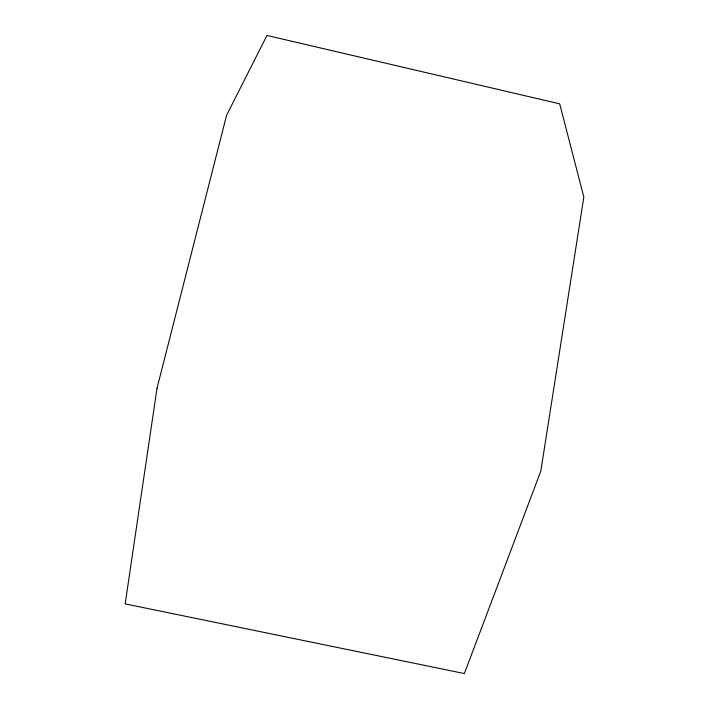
<?xml version="1.0" encoding="UTF-8"?>
<svg xmlns="http://www.w3.org/2000/svg" width="709" height="709" viewBox="0 0 709 709"><rect width="100%" height="100%" fill="white"/><g stroke="black" fill="none" stroke-linecap="round" stroke-linejoin="round"><path stroke-width="1.06" d="M157.008 388.266L125.165 603.891L464.377 673.55L540.807 471.095L583.835 197.084L559.702 103.842L266.983 35.45L226.632 115.133L157.008 388.266"/></g></svg>
